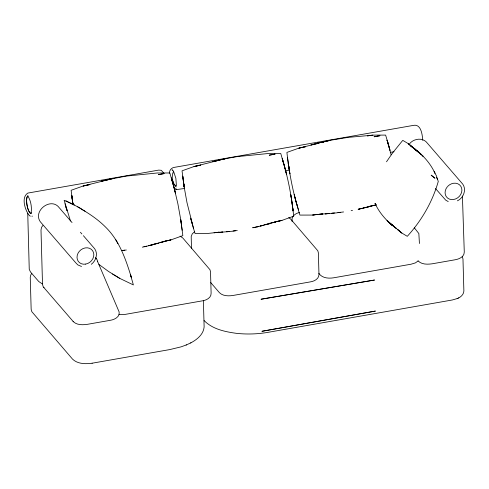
<?xml version="1.0" encoding="UTF-8"?>
<svg xmlns="http://www.w3.org/2000/svg" width="489" height="489" viewBox="0 0 489 489"><rect width="100%" height="100%" fill="white"/><g stroke="black" fill="none" stroke-linecap="round" stroke-linejoin="round"><path stroke-width="0.73" d="M176.425 185.881L175.875 178.369L173.742 171.816M169.53 173.21C169.231 170.068 171.688 167.525 174.72 167.293L413.003 125.459C421.212 123.369 422.319 134.83 422.753 140.361M27.745 213.283L29.248 269.335L30.526 272.006L38.753 281.523L42.305 283.895M172.635 173.736L172.214 177.324L172.825 181.266M31.235 212.556L31.119 212.874C31.938 207.147 30.972 200.869 27.824 195.961M184.659 188.473L176.358 189.598L175.41 188.913L176.083 188.314M293.1 216.169L292.135 218.29L292.055 221.438M386.499 161.798L392.52 153.014L402.765 140.361L408.731 143.919L412.569 147.293L408.242 143.668L415.1 149.224M31.791 273.302L30.77 275.001L30.251 277.385L31.155 309.348L31.834 311.695L72.561 359.158C77.659 364.091 85.624 364.14 92.213 363.199M42.867 225.508L41.565 227.287L40.997 229.995L42.512 284.335L43.056 286.377L44.004 287.721M293.712 215.429L296.401 213.51L299.586 212.422M418.107 260.961L415.418 262.88L411.053 264.213L333.614 277.801C328.455 278.651 321.988 278.162 318.859 273.327M91.272 264.311C95.978 260.9 98.234 253.84 94.725 248.809L83.381 235.68M409.617 143.705C413.816 138.411 423.071 137.22 427.294 143.1L462.802 184.194C466.769 189.903 463.37 198.094 457.398 200.832M194.42 231.841L192.263 233.87L191.199 236.487L191.474 248.29M190.582 342.978C196.853 339.751 203.467 334.494 204.127 326.945L203.387 300.442M458.456 298.039C461.231 296.737 463.786 294.176 463.878 290.949L462.973 258.987L462.294 256.639M92.066 363.223L169.756 349.586L181.15 346.835L186.456 344.886M204.084 320.515C212.409 329.189 224.958 331.756 236.401 333.333L236.56 333.351C246.927 334.458 257.428 334.134 267.709 332.392L452.288 299.989L457.453 298.498M186.15 345.032L190.93 342.813M457.148 298.645L458.804 297.874M376.432 204.732L369.525 206.364M212.837 161.553L225.166 158.815L218.21 160.264L224.738 158.803L237.079 156.633L268.161 153.522L280.759 153.503L283.693 163.626L282.214 158.656C287.44 175.673 291.053 193.192 293.058 210.875L292.385 205.411M146.284 246.34L152.764 244.732L148.509 245.637M257.208 226.865L263.681 225.264L260.142 226.016M362.08 208.455L368.553 206.853L362.887 208.057L364.164 207.801M142.317 247.177L146.669 246.205L143.888 246.78M253.241 227.709L257.593 226.731L252.721 227.746M358.113 209.298L362.465 208.326L358.987 209.047M159.879 242.483L164.854 241.389L154.42 244.103M269.378 223.326L275.778 221.914L264.653 224.775M152.391 244.531L158.821 243.125L149.72 245.411M264.029 224.903L269.745 223.65L260.643 225.936M369.617 206.334L374.617 205.246L365.515 207.525M161.871 242.061L170.942 239.891L182.849 235.637L180.722 219.573L177.88 203.791L174.225 188.265L169.836 172.972L157.238 172.99L126.156 176.107L107.287 179.732L114.243 178.289L107.672 179.597L101.199 181.205L108.283 179.701L83.014 186.046L71.113 190.3L72.947 204.323L71.822 195.588L72.494 201.052M271.419 222.886L281.866 220.423L293.773 216.162L291.64 200.105L292.404 205.514M164.811 241.199L170.942 239.891L164.866 241.193M212.825 161.584L219.206 160.227L193.937 166.572L182.03 170.832L184.145 186.871L187 202.672L193.51 228.4L192.11 223.369M257.306 226.615L258.724 226.315M257.275 226.627L258.62 226.352M252.825 227.74L254.286 227.452M358.431 209.188L359.892 208.895M351.145 210.692L352.514 210.435M285.209 170.82L289.714 170.031M390.265 152.379L394.018 151.718M333.29 213.18L325.252 213.907L328.963 213.473M228.418 231.59L220.38 232.318L222.611 232.061M317.508 214.39L312.514 215.068L299.916 215.087L298.382 210.007M340.472 212.293L337.783 212.654L343.596 211.951M235.6 230.704L232.911 231.065L237.269 230.539M124.683 250.179L121.987 250.539L126.345 250.007M372.166 135.257L367.325 135.881L373.034 135.111L385.632 135.092L388.566 145.215M317.526 214.384L312.691 215.007L322.807 213.907M329.079 213.479L318.944 214.335L322.679 213.907M222.831 232.067L214.072 232.746L216.315 232.489M334.537 212.972L331.53 213.351L337.398 212.788M229.665 231.383L226.664 231.762L232.526 231.199M216.572 232.489L207.642 233.473L195.044 233.491L193.51 228.418M217.935 232.318L219.298 232.147L217.807 232.318M372.856 135.166L348.15 137.385L329.61 140.392L323.082 141.853L330.038 140.41L316.994 143.32L324.079 141.822L317.337 143.204L310.931 144.933L318.076 143.375L298.81 148.161L286.902 152.421C289.091 171.871 292.624 191.23 298.461 209.928L296.982 204.958M31.871 216.211L32.445 216.162M118.992 314.671L124.927 314.439L202.367 300.845C206.358 300.319 211.382 297.789 211.114 293.113L210.521 271.762L209.964 269.708L182.819 238.015L180.093 236.12M176.388 189.518L175.82 189.39M81.504 266.481L77.824 264.897L75.813 262.856L40.306 221.755C32.598 210.79 51.088 196.767 59.218 207.709L72.042 222.55M29.915 215.973L30.397 216.12M67.311 201.664L64.145 200.325L70.477 221.016M70.832 203.21L74.249 204.989C51.81 194.267 82.018 208.375 81.883 209.396C90.367 214.371 98.552 220.032 105.508 227.03C119.481 240.625 125.893 259.592 131.462 277.783L130.447 274.543L133.381 284.928L119.805 278.406L108.448 271.395L98.943 264.433M448.23 201.572L445.711 200.142L435.503 188.54M85.019 211.23L77.72 206.847M112.507 274.023L119.805 278.406M172.434 170.068L172 169.799L172.862 170.502M174.31 189.976L174.75 190.245M288.742 217.574L290.668 219.078L317.813 250.778L318.37 252.831L318.962 274.176C319.231 278.852 314.207 281.383 310.215 281.908L232.776 295.503C228.302 296.151 222.911 296.102 219.469 292.715L210.722 282.581M413.205 147.874C422.368 154.335 430.265 162.965 434.959 173.222L434.134 171.547L436.408 175.808L438.272 181.456C432.435 201.908 421.579 220.631 407.282 236.328L400.894 232.458L397.478 229.396L401.811 233.027L388.779 222.153L396.231 228.369M396.286 228.394L391.811 224.983L392.551 225.649C385.369 219.506 378.987 212.153 375.094 203.467L375.919 205.148L375.094 203.467M420.106 153.387L415.687 149.976L420.522 153.754M389.941 223.308L392.71 225.435M389.531 222.935L392.753 225.453M29.536 215.741C25.196 210.924 20.734 197.036 27.94 193.057L158.693 170.105L161.223 170.294L163.736 173.002M422.569 155.814L423.003 156.211L419.152 152.739M387.484 220.875L387.043 220.484L390.9 223.95M43.686 287.349L73.399 321.744C77.03 325.154 82.598 325.008 87.207 324.36L109.939 320.368C114.126 319.818 120.086 317.074 119.151 311.988L97.464 261.187M414.25 227.703L418.841 233.534L419.44 243.516M80.422 232.257L81.901 233.968M95.489 257.642L97.091 259.745L97.635 261.786M418.04 260.826C421.542 264.635 427.441 264.457 432.16 263.803L454.892 259.812C458.988 259.207 464.354 256.896 464.275 252.031L462.411 196.107M96.144 258.394L96.461 258.767M73.087 321.377L73.399 321.744M115.569 239.421L117.88 243.443L117.293 242.385M174.322 184.597L172.654 180.734M436.439 177.428L437.453 179.261M65 203.742L67.079 210.716L65.893 207.147M172.91 181.517L173.21 182.44M388.633 145.264L387.086 140.245L389.996 150.343L388.627 145.294M387.166 140.184L391.127 154.781M282.294 158.595L283.712 163.638M287.538 157.776L289.048 168.497L288.272 163.069M292.367 205.404L293.137 210.796M183.436 181.59L182.745 176.119L184.164 186.89L183.399 181.48M181.443 224.873L182.214 230.27M71.742 195.655L72.513 201.065M72.476 200.955L72.953 204.335M447.777 186.285A8.936 7.647 -40.8 0 1 461.653 188.198A8.936 7.647 -40.8 0 1 451.359 199.573A8.936 7.647 -40.8 0 1 447.386 186.712M175.374 185.936A8.943 2.647 80 0 1 174.866 184.879M172.959 173.546A8.943 2.647 80 0 1 173.644 170.826M176.248 186.896A12.702 5.391 -1.6 0 1 174.652 184.512M27.934 195.948A8.936 2.647 80 0 0 27.133 205.722A8.943 2.647 80 0 0 31.333 213.467A8.936 2.647 80 0 1 27.133 205.722A8.943 2.647 80 0 1 27.916 195.948M434.868 178.161L431.231 175.209L434.868 178.161M83.197 185.991L89.829 184.591L83.197 185.991M194.121 166.517L200.753 165.123L194.121 166.517M298.993 148.106L305.625 146.712L298.993 148.106M281.866 220.423L275.05 221.872L281.866 220.423M164.072 173.601L158.375 174.646L164.072 173.601M274.995 154.133L269.292 155.172L274.995 154.133M379.867 135.722L374.164 136.761L379.867 135.722M375.314 311.09L262.018 331.273L375.314 311.09M374.446 280.044L261.126 299.213L374.446 280.044M414.751 148.778L410.662 145.875L421.274 154.536L414.751 148.778M296.945 204.848L295.527 199.793L296.945 204.848M285.148 168.791L283.754 163.705L285.124 168.754M192.073 223.253L190.655 218.204L192.073 223.253M174.225 188.265L172.831 183.173L174.2 188.228M172.77 183.1L171.37 178.063L172.77 183.1M295.533 199.75L294.225 194.646L295.533 199.75M286.45 173.937L285.142 168.833L286.438 173.919M175.533 193.412L174.225 188.308L175.514 193.387M289.898 173.778L289.023 168.418L289.885 173.76M291.652 200.166L290.778 194.805L291.652 200.166M184.176 186.908L183.369 181.547L184.176 186.908M181.511 224.922L180.704 219.561L181.511 224.952M72.953 204.371L72.445 201.022L72.953 204.359M289.048 168.497L288.247 163.106L289.03 168.479M85.648 264.103A8.943 7.653 -40.8 0 0 92.592 250.686A8.943 7.653 -40.8 0 0 78.026 253.241A8.943 7.653 -40.8 0 0 85.648 264.103"/></g></svg>
